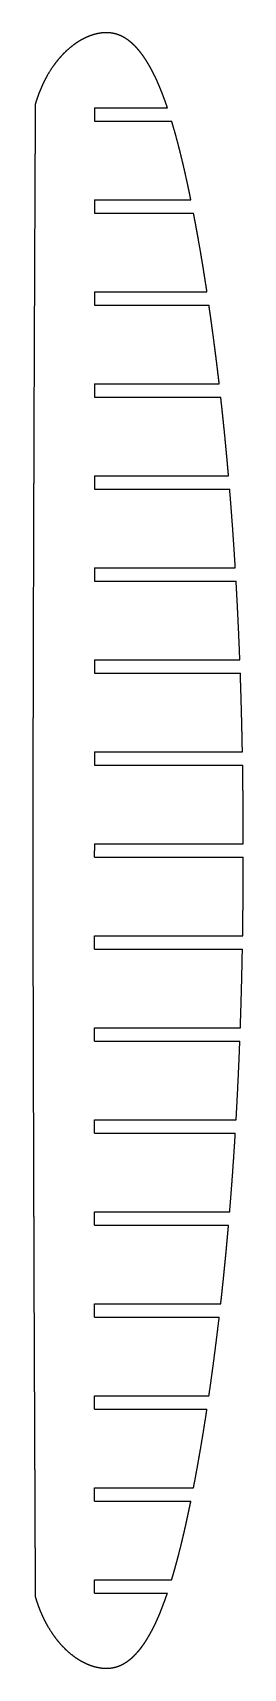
# Model space of a CAD drawing. Header units: metres. Extents: x 16 to 75, y -231 to 231.
import ezdxf

# ---------------------------------------------------------------- set-up
doc = ezdxf.new("R2010")
doc.units = ezdxf.units.M

msp = doc.modelspace()

# ---------------------------------------------------------------- linework, layer by layer
for p, q in [((32.95, 209.9, 1523), (53.61, 209.9, 1523)), ((32.95, 206.1, 1523), (54.82, 206.1, 1523)), ((32.95, 183.9, 1523), (60.24, 183.9, 1523)), ((32.95, 180.1, 1523), (60.99, 180.1, 1523)), ((32.95, 157.9, 1523), (64.79, 157.9, 1523)), ((32.95, 154.1, 1523), (65.36, 154.1, 1523)), ((32.95, 131.9, 1523), (68.26, 131.9, 1523)), ((32.95, 128.1, 1523), (68.69, 128.1, 1523)), ((32.95, 105.9, 1523), (70.9, 105.9, 1523)), ((32.95, 102.1, 1523), (71.22, 102.1, 1523)), ((32.95, 79.9, 1523), (72.81, 79.9, 1523)), ((32.95, 76.1, 1523), (73.03, 76.1, 1523)), ((32.95, 53.9, 1523), (74.09, 53.9, 1523)), ((32.95, 50.1, 1523), (74.23, 50.1, 1523)), ((32.95, 27.9, 1523), (74.82, 27.9, 1523)), ((32.95, 24.1, 1523), (74.89, 24.1, 1523)), ((32.95, 1.9, 1523), (75.07, 1.9, 1523)), ((32.95, -1.9, 1523), (75.07, -1.9, 1523)), ((32.95, -24.1, 1523), (74.89, -24.1, 1523)), ((32.95, -27.9, 1523), (74.82, -27.9, 1523)), ((32.95, -50.1, 1523), (74.23, -50.1, 1523)), ((32.95, -53.9, 1523), (74.09, -53.9, 1523)), ((32.95, -76.1, 1523), (73.04, -76.1, 1523)), ((32.95, -79.9, 1523), (72.81, -79.9, 1523)), ((32.95, -102.1, 1523), (71.22, -102.1, 1523)), ((32.95, -105.9, 1523), (70.9, -105.9, 1523)), ((32.95, -128.1, 1523), (68.69, -128.1, 1523)), ((32.95, -131.9, 1523), (68.26, -131.9, 1523)), ((32.95, -154.1, 1523), (65.35, -154.1, 1523)), ((32.95, -157.9, 1523), (64.79, -157.9, 1523)), ((32.95, -180.1, 1523), (60.99, -180.1, 1523)), ((32.95, -183.9, 1523), (60.23, -183.9, 1523)), ((32.95, -206.1, 1523), (54.81, -206.1, 1523)), ((32.95, -209.9, 1523), (53.59, -209.9, 1523))]:
    msp.add_line(p, q)
for points, knots in [([(53.61, 209.9, 1523), (53.58, 209.97, 1523), (53.56, 210.03, 1523), (53.54, 210.1, 1523), (53.51, 210.17, 1523), (53.49, 210.23, 1523), (53.47, 210.3, 1523), (53.45, 210.37, 1523), (53.07, 211.46, 1523), (52.71, 212.48, 1523), (52.33, 213.5, 1523), (51.94, 214.51, 1523), (51.53, 215.52, 1523), (51.11, 216.52, 1523), (50.66, 217.51, 1523), (49.89, 219.15, 1523), (49.57, 219.8, 1523), (49.24, 220.44, 1523), (48.9, 221.08, 1523), (48.55, 221.71, 1523), (48.18, 222.34, 1523), (47.8, 222.96, 1523), (47.09, 224.05, 1523), (46.76, 224.52, 1523), (46.43, 224.99, 1523), (46.08, 225.45, 1523), (45.72, 225.9, 1523), (45.35, 226.34, 1523), (44.97, 226.77, 1523), (44.18, 227.59, 1523), (43.78, 227.98, 1523), (43.36, 228.36, 1523), (42.93, 228.71, 1523), (42.48, 229.05, 1523), (42.01, 229.37, 1523), (41.53, 229.66, 1523), (40.72, 230.09, 1523), (40.39, 230.25, 1523), (40.06, 230.39, 1523), (39.73, 230.52, 1523), (39.39, 230.64, 1523), (39.04, 230.74, 1523), (38.69, 230.83, 1523), (37.9, 230.99, 1523), (37.46, 231.06, 1523), (37.02, 231.1, 1523), (36.58, 231.12, 1523), (36.13, 231.12, 1523), (35.69, 231.1, 1523), (35.25, 231.06, 1523), (34.68, 230.98, 1523), (34.56, 230.96, 1523), (34.43, 230.94, 1523), (34.3, 230.92, 1523), (34.18, 230.9, 1523), (34.05, 230.88, 1523), (33.93, 230.85, 1523), (33.57, 230.77, 1523), (33.34, 230.72, 1523), (33.11, 230.66, 1523), (32.88, 230.59, 1523), (32.65, 230.53, 1523), (32.42, 230.45, 1523), (32.2, 230.38, 1523), (31.19, 230.02, 1523), (30.41, 229.7, 1523), (29.66, 229.33, 1523), (28.93, 228.93, 1523), (28.21, 228.49, 1523), (27.52, 228.02, 1523), (26.85, 227.51, 1523), (25.34, 226.28, 1523), (24.51, 225.52, 1523), (23.72, 224.72, 1523), (22.97, 223.88, 1523), (22.26, 223.01, 1523), (21.59, 222.11, 1523), (20.96, 221.19, 1523), (19.68, 219.15, 1523), (19.05, 218.03, 1523), (18.47, 216.88, 1523), (17.93, 215.71, 1523), (17.44, 214.52, 1523), (16.99, 213.31, 1523), (16.59, 212.09, 1523), (16.23, 210.86, 1523)], [0, 0, 0, 0, 0, 0, 0, 0, 0, 0.009441, 0.009441, 0.009441, 0.009441, 0.009441, 0.009441, 0.009441, 0.156256, 0.156256, 0.156256, 0.156256, 0.156256, 0.156256, 0.156256, 0.254282, 0.254282, 0.254282, 0.254282, 0.254282, 0.254282, 0.254282, 0.332204, 0.332204, 0.332204, 0.332204, 0.332204, 0.332204, 0.332204, 0.408082, 0.408082, 0.408082, 0.408082, 0.408082, 0.408082, 0.408082, 0.456809, 0.456809, 0.456809, 0.456809, 0.456809, 0.456809, 0.456809, 0.516857, 0.516857, 0.516857, 0.516857, 0.516857, 0.516857, 0.516857, 0.534014, 0.534014, 0.534014, 0.534014, 0.534014, 0.534014, 0.534014, 0.565878, 0.565878, 0.565878, 0.565878, 0.565878, 0.565878, 0.565878, 0.677856, 0.677856, 0.677856, 0.677856, 0.677856, 0.677856, 0.677856, 0.827892, 0.827892, 0.827892, 0.827892, 0.827892, 0.827892, 0.827892, 1, 1, 1, 1, 1, 1, 1, 1, 1]), ([(16.23, 210.86, 1523), (16.23, 210.86, 1523), (16.23, 210.86, 1523), (16.23, 210.86, 1523), (16.23, 210.86, 1523), (16.23, 210.85, 1523), (16.23, 210.85, 1523), (16.23, 210.85, 1523), (16.23, 210.83, 1523), (16.23, 210.82, 1523), (16.23, 210.81, 1523), (16.23, 210.79, 1523), (16.23, 210.77, 1523), (16.23, 210.75, 1523), (16.23, 210.74, 1523), (16.23, 210.69, 1523), (16.23, 210.66, 1523), (16.23, 210.63, 1523), (16.23, 210.6, 1523), (16.23, 210.55, 1523), (16.22, 210.51, 1523), (16.22, 210.46, 1523), (16.22, 210.35, 1523), (16.22, 210.29, 1523), (16.22, 210.22, 1523), (16.22, 210.15, 1523), (16.22, 210.07, 1523), (16.22, 209.99, 1523), (16.22, 209.9, 1523), (16.22, 209.66, 1523), (16.22, 209.51, 1523), (16.22, 209.36, 1523), (16.22, 209.21, 1523), (16.22, 209.06, 1523), (16.22, 208.91, 1523), (16.22, 208.76, 1523), (16.22, 208.36, 1523), (16.21, 208.11, 1523), (16.21, 207.86, 1523), (16.21, 207.61, 1523), (16.21, 207.36, 1523), (16.21, 207.1, 1523), (16.21, 206.85, 1523), (16.2, 206.08, 1523), (16.2, 205.55, 1523), (16.2, 205.03, 1523), (16.2, 204.51, 1523), (16.2, 203.98, 1523), (16.19, 203.46, 1523), (16.19, 202.93, 1523), (16.18, 201.38, 1523), (16.18, 200.34, 1523), (16.17, 199.31, 1523), (16.17, 198.28, 1523), (16.16, 197.24, 1523), (16.16, 196.21, 1523), (16.15, 195.18, 1523), (16.15, 193.47, 1523), (16.14, 192.8, 1523), (16.14, 192.13, 1523), (16.14, 191.46, 1523), (16.13, 190.79, 1523), (16.13, 190.12, 1523), (16.13, 189.45, 1523), (16.12, 188.04, 1523), (16.12, 187.3, 1523), (16.12, 186.54, 1523), (16.11, 185.76, 1523), (16.11, 184.97, 1523), (16.1, 184.16, 1523), (16.1, 183.34, 1523), (16.09, 179.87, 1523), (16.07, 177.24, 1523), (16.06, 174.6, 1523), (16.05, 171.97, 1523), (16.04, 169.33, 1523), (16.03, 166.7, 1523), (16.02, 164.06, 1523), (15.99, 157.46, 1523), (15.97, 153.5, 1523), (15.95, 149.53, 1523), (15.94, 145.57, 1523), (15.92, 141.6, 1523), (15.91, 137.64, 1523), (15.89, 133.68, 1523), (15.86, 126.68, 1523), (15.85, 123.65, 1523), (15.84, 120.62, 1523), (15.83, 117.59, 1523), (15.82, 114.56, 1523), (15.81, 111.53, 1523), (15.8, 108.5, 1523), (15.77, 99.39, 1523), (15.75, 93.31, 1523), (15.73, 87.22, 1523), (15.71, 81.14, 1523), (15.69, 75.06, 1523), (15.67, 68.97, 1523), (15.66, 62.89, 1523), (15.63, 53.77, 1523), (15.63, 50.72, 1523), (15.62, 47.68, 1523), (15.61, 44.63, 1523), (15.6, 41.59, 1523), (15.6, 38.55, 1523), (15.59, 35.5, 1523), (15.58, 30.76, 1523), (15.57, 29.07, 1523), (15.57, 27.37, 1523), (15.57, 25.68, 1523), (15.56, 23.98, 1523), (15.56, 22.29, 1523), (15.55, 20.59, 1523), (15.55, 18.23, 1523), (15.55, 17.59, 1523), (15.55, 16.96, 1523), (15.54, 16.35, 1523), (15.54, 15.75, 1523), (15.54, 15.18, 1523), (15.54, 14.61, 1523), (15.54, 13.54, 1523), (15.54, 13.01, 1523), (15.54, 12.49, 1523), (15.53, 11.96, 1523), (15.53, 11.43, 1523), (15.53, 10.91, 1523), (15.53, 10.38, 1523), (15.53, 9.24, 1523), (15.53, 8.63, 1523), (15.52, 8.02, 1523), (15.52, 7.41, 1523), (15.52, 6.8, 1523), (15.52, 6.19, 1523), (15.52, 5.58, 1523), (15.52, 4.66, 1523), (15.52, 4.35, 1523), (15.52, 4.04, 1523), (15.52, 3.73, 1523), (15.51, 3.41, 1523), (15.51, 3.1, 1523), (15.51, 2.79, 1523), (15.51, 2.31, 1523), (15.51, 2.15, 1523), (15.51, 1.99, 1523), (15.51, 1.85, 1523), (15.51, 1.71, 1523), (15.51, 1.58, 1523), (15.51, 1.46, 1523), (15.51, 1.23, 1523), (15.51, 1.12, 1523), (15.51, 1.03, 1523), (15.51, 0.93, 1523), (15.51, 0.85, 1523), (15.51, 0.77, 1523), (15.51, 0.69, 1523), (15.51, 0.56, 1523), (15.51, 0.49, 1523), (15.51, 0.44, 1523), (15.51, 0.38, 1523), (15.51, 0.34, 1523), (15.51, 0.29, 1523), (15.51, 0.26, 1523), (15.51, 0.2, 1523), (15.51, 0.17, 1523), (15.51, 0.15, 1523), (15.51, 0.12, 1523), (15.51, 0.1, 1523), (15.51, 0.08, 1523), (15.51, 0.06, 1523), (15.51, 0.03, 1523), (15.51, 0.02, 1523), (15.51, 0.01, 1523), (15.51, 0.01, 1523), (15.51, 0, 1523), (15.51, 0, 1523), (15.51, 0, 1523), (15.51, 0, 1523), (15.51, 0, 1523), (15.51, 0, 1523), (15.51, 0, 1523), (15.51, 0, 1523), (15.51, 0, 1523), (15.51, -0.01, 1523), (15.51, -0.02, 1523), (15.51, -0.04, 1523), (15.51, -0.05, 1523), (15.51, -0.07, 1523), (15.51, -0.08, 1523), (15.51, -0.1, 1523), (15.51, -0.12, 1523), (15.51, -0.15, 1523), (15.51, -0.17, 1523), (15.51, -0.19, 1523), (15.51, -0.2, 1523), (15.51, -0.22, 1523), (15.51, -0.25, 1523), (15.51, -0.27, 1523), (15.51, -0.32, 1523), (15.51, -0.34, 1523), (15.51, -0.37, 1523), (15.51, -0.4, 1523), (15.51, -0.43, 1523), (15.51, -0.46, 1523), (15.51, -0.49, 1523), (15.51, -0.59, 1523), (15.51, -0.65, 1523), (15.51, -0.71, 1523), (15.51, -0.78, 1523), (15.51, -0.86, 1523), (15.51, -0.94, 1523), (15.51, -1.03, 1523), (15.51, -1.22, 1523), (15.51, -1.33, 1523), (15.51, -1.44, 1523), (15.51, -1.56, 1523), (15.51, -1.69, 1523), (15.51, -1.83, 1523), (15.51, -1.98, 1523), (15.51, -2.4, 1523), (15.51, -2.66, 1523), (15.51, -2.93, 1523), (15.51, -3.19, 1523), (15.51, -3.46, 1523), (15.52, -3.72, 1523), (15.52, -3.99, 1523), (15.52, -4.78, 1523), (15.52, -5.3, 1523), (15.52, -5.82, 1523), (15.52, -6.35, 1523), (15.52, -6.87, 1523), (15.52, -7.39, 1523), (15.52, -7.92, 1523), (15.53, -9.47, 1523), (15.53, -10.5, 1523), (15.53, -11.54, 1523), (15.54, -12.57, 1523), (15.54, -13.6, 1523), (15.54, -14.63, 1523), (15.54, -15.66, 1523), (15.55, -17.37, 1523), (15.55, -18.04, 1523), (15.55, -18.71, 1523), (15.55, -19.38, 1523), (15.55, -20.05, 1523), (15.55, -20.72, 1523), (15.56, -21.39, 1523), (15.56, -22.79, 1523), (15.56, -23.54, 1523), (15.56, -24.3, 1523), (15.56, -25.07, 1523), (15.57, -25.86, 1523), (15.57, -26.67, 1523), (15.57, -27.49, 1523), (15.58, -30.96, 1523), (15.58, -33.59, 1523), (15.59, -36.22, 1523), (15.6, -38.85, 1523), (15.6, -41.49, 1523), (15.61, -44.12, 1523), (15.62, -46.75, 1523), (15.63, -53.35, 1523), (15.64, -57.31, 1523), (15.65, -61.27, 1523), (15.66, -65.24, 1523), (15.67, -69.2, 1523), (15.69, -73.16, 1523), (15.7, -77.12, 1523), (15.72, -84.11, 1523), (15.73, -87.14, 1523), (15.74, -90.17, 1523), (15.75, -93.2, 1523), (15.76, -96.23, 1523), (15.77, -99.26, 1523), (15.78, -102.29, 1523), (15.81, -111.4, 1523), (15.83, -117.49, 1523), (15.85, -123.57, 1523), (15.87, -129.66, 1523), (15.9, -135.74, 1523), (15.92, -141.83, 1523), (15.95, -147.91, 1523), (15.99, -157.04, 1523), (16, -160.09, 1523), (16.01, -163.14, 1523), (16.02, -166.18, 1523), (16.04, -169.23, 1523), (16.05, -172.28, 1523), (16.07, -175.32, 1523), (16.09, -180.07, 1523), (16.09, -181.76, 1523), (16.1, -183.46, 1523), (16.11, -185.16, 1523), (16.12, -186.85, 1523), (16.12, -188.55, 1523), (16.13, -190.24, 1523), (16.14, -192.61, 1523), (16.15, -193.25, 1523), (16.15, -193.88, 1523), (16.15, -194.49, 1523), (16.15, -195.09, 1523), (16.16, -195.67, 1523), (16.16, -196.23, 1523), (16.16, -197.3, 1523), (16.17, -197.83, 1523), (16.17, -198.36, 1523), (16.17, -198.89, 1523), (16.17, -199.41, 1523), (16.18, -199.94, 1523), (16.18, -200.47, 1523), (16.18, -201.61, 1523), (16.19, -202.22, 1523), (16.19, -202.83, 1523), (16.19, -203.44, 1523), (16.2, -204.05, 1523), (16.2, -204.66, 1523), (16.2, -205.27, 1523), (16.21, -206.19, 1523), (16.21, -206.5, 1523), (16.21, -206.81, 1523), (16.21, -207.13, 1523), (16.21, -207.44, 1523), (16.21, -207.75, 1523), (16.21, -208.06, 1523), (16.22, -208.55, 1523), (16.22, -208.71, 1523), (16.22, -208.86, 1523), (16.22, -209.01, 1523), (16.22, -209.15, 1523), (16.22, -209.27, 1523), (16.22, -209.4, 1523), (16.22, -209.62, 1523), (16.22, -209.73, 1523), (16.22, -209.83, 1523), (16.22, -209.92, 1523), (16.22, -210.01, 1523), (16.22, -210.09, 1523), (16.22, -210.16, 1523), (16.22, -210.3, 1523), (16.22, -210.36, 1523), (16.22, -210.42, 1523), (16.22, -210.47, 1523), (16.22, -210.52, 1523), (16.23, -210.56, 1523), (16.23, -210.6, 1523), (16.23, -210.66, 1523), (16.23, -210.69, 1523), (16.23, -210.71, 1523), (16.23, -210.73, 1523), (16.23, -210.76, 1523), (16.23, -210.78, 1523), (16.23, -210.8, 1523), (16.23, -210.83, 1523), (16.23, -210.83, 1523), (16.23, -210.84, 1523), (16.23, -210.84, 1523), (16.23, -210.85, 1523), (16.23, -210.85, 1523), (16.23, -210.85, 1523), (16.23, -210.86, 1523), (16.23, -210.86, 1523), (16.23, -210.86, 1523), (16.23, -210.86, 1523), (16.23, -210.86, 1523), (16.23, -210.86, 1523), (16.23, -210.86, 1523), (16.23, -210.86, 1523)], [0, 0, 0, 0, 0, 0, 0, 0, 0, 0.001491, 0.001491, 0.001491, 0.001491, 0.001491, 0.001491, 0.001491, 0.003035, 0.003035, 0.003035, 0.003035, 0.003035, 0.003035, 0.003035, 0.005119, 0.005119, 0.005119, 0.005119, 0.005119, 0.005119, 0.005119, 0.007203, 0.007203, 0.007203, 0.007203, 0.007203, 0.007203, 0.007203, 0.010387, 0.010387, 0.010387, 0.010387, 0.010387, 0.010387, 0.010387, 0.015775, 0.015775, 0.015775, 0.015775, 0.015775, 0.015775, 0.015775, 0.026967, 0.026967, 0.026967, 0.026967, 0.026967, 0.026967, 0.026967, 0.049025, 0.049025, 0.049025, 0.049025, 0.049025, 0.049025, 0.049025, 0.063358, 0.063358, 0.063358, 0.063358, 0.063358, 0.063358, 0.063358, 0.078927, 0.078927, 0.078927, 0.078927, 0.078927, 0.078927, 0.078927, 0.128045, 0.128045, 0.128045, 0.128045, 0.128045, 0.128045, 0.128045, 0.201928, 0.201928, 0.201928, 0.201928, 0.201928, 0.201928, 0.201928, 0.2584, 0.2584, 0.2584, 0.2584, 0.2584, 0.2584, 0.2584, 0.37177, 0.37177, 0.37177, 0.37177, 0.37177, 0.37177, 0.37177, 0.428502, 0.428502, 0.428502, 0.428502, 0.428502, 0.428502, 0.428502, 0.460095, 0.460095, 0.460095, 0.460095, 0.460095, 0.460095, 0.460095, 0.472459, 0.472459, 0.472459, 0.472459, 0.472459, 0.472459, 0.472459, 0.484408, 0.484408, 0.484408, 0.484408, 0.484408, 0.484408, 0.484408, 0.498234, 0.498234, 0.498234, 0.498234, 0.498234, 0.498234, 0.498234, 0.505311, 0.505311, 0.505311, 0.505311, 0.505311, 0.505311, 0.505311, 0.509206, 0.509206, 0.509206, 0.509206, 0.509206, 0.509206, 0.509206, 0.513101, 0.513101, 0.513101, 0.513101, 0.513101, 0.513101, 0.513101, 0.516996, 0.516996, 0.516996, 0.516996, 0.516996, 0.516996, 0.516996, 0.519878, 0.519878, 0.519878, 0.519878, 0.519878, 0.519878, 0.519878, 0.521498, 0.521498, 0.521498, 0.521498, 0.521498, 0.521498, 0.521498, 0.523037, 0.523037, 0.523037, 0.523037, 0.523037, 0.523037, 0.523037, 0.525271, 0.525271, 0.525271, 0.525271, 0.525271, 0.525271, 0.525271, 0.52703, 0.52703, 0.52703, 0.52703, 0.52703, 0.52703, 0.52703, 0.528788, 0.528788, 0.528788, 0.528788, 0.528788, 0.528788, 0.528788, 0.531551, 0.531551, 0.531551, 0.531551, 0.531551, 0.531551, 0.531551, 0.534565, 0.534565, 0.534565, 0.534565, 0.534565, 0.534565, 0.534565, 0.539706, 0.539706, 0.539706, 0.539706, 0.539706, 0.539706, 0.539706, 0.549857, 0.549857, 0.549857, 0.549857, 0.549857, 0.549857, 0.549857, 0.56986, 0.56986, 0.56986, 0.56986, 0.56986, 0.56986, 0.56986, 0.582859, 0.582859, 0.582859, 0.582859, 0.582859, 0.582859, 0.582859, 0.596978, 0.596978, 0.596978, 0.596978, 0.596978, 0.596978, 0.596978, 0.641527, 0.641527, 0.641527, 0.641527, 0.641527, 0.641527, 0.641527, 0.708553, 0.708553, 0.708553, 0.708553, 0.708553, 0.708553, 0.708553, 0.759805, 0.759805, 0.759805, 0.759805, 0.759805, 0.759805, 0.759805, 0.862749, 0.862749, 0.862749, 0.862749, 0.862749, 0.862749, 0.862749, 0.914287, 0.914287, 0.914287, 0.914287, 0.914287, 0.914287, 0.914287, 0.942991, 0.942991, 0.942991, 0.942991, 0.942991, 0.942991, 0.942991, 0.954225, 0.954225, 0.954225, 0.954225, 0.954225, 0.954225, 0.954225, 0.965082, 0.965082, 0.965082, 0.965082, 0.965082, 0.965082, 0.965082, 0.977644, 0.977644, 0.977644, 0.977644, 0.977644, 0.977644, 0.977644, 0.984074, 0.984074, 0.984074, 0.984074, 0.984074, 0.984074, 0.984074, 0.987613, 0.987613, 0.987613, 0.987613, 0.987613, 0.987613, 0.987613, 0.991152, 0.991152, 0.991152, 0.991152, 0.991152, 0.991152, 0.991152, 0.994691, 0.994691, 0.994691, 0.994691, 0.994691, 0.994691, 0.994691, 0.99731, 0.99731, 0.99731, 0.99731, 0.99731, 0.99731, 0.99731, 0.998348, 0.998348, 0.998348, 0.998348, 0.998348, 0.998348, 0.998348, 1, 1, 1, 1, 1, 1, 1, 1, 1]), ([(60.24, 183.9, 1523), (60.12, 184.49, 1523), (60, 185.07, 1523), (59.88, 185.66, 1523), (59.76, 186.25, 1523), (59.63, 186.83, 1523), (59.51, 187.42, 1523), (59.38, 188, 1523), (58.85, 190.44, 1523), (58.44, 192.29, 1523), (58.01, 194.14, 1523), (57.57, 195.99, 1523), (57.11, 197.83, 1523), (56.64, 199.67, 1523), (56.14, 201.5, 1523), (55.53, 203.69, 1523), (55.42, 204.04, 1523), (55.32, 204.39, 1523), (55.22, 204.74, 1523), (55.12, 205.08, 1523), (55.02, 205.42, 1523), (54.92, 205.76, 1523), (54.82, 206.1, 1523)], [0, 0, 0, 0, 0, 0, 0, 0, 0, 0.20879, 0.20879, 0.20879, 0.20879, 0.20879, 0.20879, 0.20879, 0.870948, 0.870948, 0.870948, 0.870948, 0.870948, 0.870948, 0.870948, 1, 1, 1, 1, 1, 1, 1, 1, 1]), ([(64.79, 157.9, 1523), (64.54, 159.56, 1523), (64.28, 161.22, 1523), (64.02, 162.88, 1523), (63.76, 164.53, 1523), (63.49, 166.19, 1523), (63.21, 167.84, 1523), (62.93, 169.5, 1523), (62.44, 172.27, 1523), (62.24, 173.39, 1523), (62.04, 174.51, 1523), (61.84, 175.63, 1523), (61.63, 176.75, 1523), (61.42, 177.87, 1523), (61.21, 178.98, 1523), (60.99, 180.1, 1523)], [0, 0, 0, 0, 0, 0, 0, 0, 0, 0.596056, 0.596056, 0.596056, 0.596056, 0.596056, 0.596056, 0.596056, 1, 1, 1, 1, 1, 1, 1, 1, 1]), ([(68.26, 131.9, 1523), (68.07, 133.52, 1523), (67.88, 135.14, 1523), (67.68, 136.75, 1523), (67.48, 138.37, 1523), (67.28, 139.99, 1523), (67.07, 141.61, 1523), (66.86, 143.22, 1523), (66.49, 146, 1523), (66.33, 147.15, 1523), (66.18, 148.31, 1523), (66.02, 149.47, 1523), (65.85, 150.63, 1523), (65.69, 151.79, 1523), (65.52, 152.94, 1523), (65.36, 154.1, 1523)], [0, 0, 0, 0, 0, 0, 0, 0, 0, 0.582284, 0.582284, 0.582284, 0.582284, 0.582284, 0.582284, 0.582284, 1, 1, 1, 1, 1, 1, 1, 1, 1]), ([(70.9, 105.9, 1523), (70.86, 106.34, 1523), (70.82, 106.78, 1523), (70.78, 107.22, 1523), (70.74, 107.66, 1523), (70.7, 108.1, 1523), (70.66, 108.54, 1523), (70.62, 108.97, 1523), (70.49, 110.44, 1523), (70.4, 111.46, 1523), (70.3, 112.48, 1523), (70.21, 113.5, 1523), (70.11, 114.52, 1523), (70.01, 115.54, 1523), (69.91, 116.56, 1523), (69.68, 118.89, 1523), (69.54, 120.21, 1523), (69.41, 121.52, 1523), (69.27, 122.84, 1523), (69.13, 124.15, 1523), (68.98, 125.47, 1523), (68.84, 126.79, 1523), (68.69, 128.1, 1523)], [0, 0, 0, 0, 0, 0, 0, 0, 0, 0.157664, 0.157664, 0.157664, 0.157664, 0.157664, 0.157664, 0.157664, 0.524792, 0.524792, 0.524792, 0.524792, 0.524792, 0.524792, 0.524792, 1, 1, 1, 1, 1, 1, 1, 1, 1]), ([(74.82, 27.9, 1523), (74.78, 29.9, 1523), (74.74, 31.89, 1523), (74.7, 33.89, 1523), (74.65, 35.89, 1523), (74.6, 37.88, 1523), (74.55, 39.88, 1523), (74.49, 41.88, 1523), (74.41, 44.65, 1523), (74.39, 45.43, 1523), (74.36, 46.21, 1523), (74.34, 46.99, 1523), (74.31, 47.76, 1523), (74.28, 48.54, 1523), (74.26, 49.32, 1523), (74.23, 50.1, 1523)], [0, 0, 0, 0, 0, 0, 0, 0, 0, 0.719403, 0.719403, 0.719403, 0.719403, 0.719403, 0.719403, 0.719403, 1, 1, 1, 1, 1, 1, 1, 1, 1]), ([(68.69, -128.1, 1523), (68.85, -126.71, 1523), (69, -125.32, 1523), (69.15, -123.93, 1523), (69.3, -122.54, 1523), (69.44, -121.15, 1523), (69.59, -119.76, 1523), (69.73, -118.37, 1523), (69.94, -116.19, 1523), (70.02, -115.39, 1523), (70.1, -114.6, 1523), (70.18, -113.81, 1523), (70.25, -113.01, 1523), (70.33, -112.22, 1523), (70.4, -111.43, 1523), (70.53, -110.04, 1523), (70.58, -109.45, 1523), (70.64, -108.86, 1523), (70.69, -108.27, 1523), (70.74, -107.68, 1523), (70.79, -107.08, 1523), (70.85, -106.49, 1523), (70.9, -105.9, 1523)], [0, 0, 0, 0, 0, 0, 0, 0, 0, 0.501229, 0.501229, 0.501229, 0.501229, 0.501229, 0.501229, 0.501229, 0.786938, 0.786938, 0.786938, 0.786938, 0.786938, 0.786938, 0.786938, 1, 1, 1, 1, 1, 1, 1, 1, 1]), ([(65.35, -154.1, 1523), (65.36, -154.07, 1523), (65.36, -154.04, 1523), (65.36, -154.02, 1523), (65.37, -153.99, 1523), (65.37, -153.96, 1523), (65.38, -153.93, 1523), (65.38, -153.91, 1523), (65.78, -151.14, 1523), (66.17, -148.39, 1523), (66.54, -145.65, 1523), (66.91, -142.9, 1523), (67.26, -140.15, 1523), (67.6, -137.4, 1523), (67.93, -134.65, 1523), (68.26, -131.9, 1523)], [0, 0, 0, 0, 0, 0, 0, 0, 0, 0.010001, 0.010001, 0.010001, 0.010001, 0.010001, 0.010001, 0.010001, 1, 1, 1, 1, 1, 1, 1, 1, 1]), ([(60.99, -180.1, 1523), (61.04, -179.8, 1523), (61.1, -179.5, 1523), (61.16, -179.19, 1523), (61.22, -178.89, 1523), (61.28, -178.59, 1523), (61.33, -178.29, 1523), (61.39, -177.99, 1523), (61.91, -175.22, 1523), (62.36, -172.75, 1523), (62.79, -170.28, 1523), (63.22, -167.81, 1523), (63.63, -165.33, 1523), (64.02, -162.86, 1523), (64.41, -160.38, 1523), (64.79, -157.9, 1523)], [0, 0, 0, 0, 0, 0, 0, 0, 0, 0.109229, 0.109229, 0.109229, 0.109229, 0.109229, 0.109229, 0.109229, 1, 1, 1, 1, 1, 1, 1, 1, 1]), ([(54.81, -206.1, 1523), (55.11, -205.09, 1523), (55.41, -204.07, 1523), (55.7, -203.05, 1523), (55.98, -202.03, 1523), (56.26, -201.01, 1523), (56.53, -199.98, 1523), (56.8, -198.96, 1523), (57.5, -196.19, 1523), (57.93, -194.44, 1523), (58.34, -192.69, 1523), (58.74, -190.94, 1523), (59.13, -189.18, 1523), (59.5, -187.42, 1523), (59.87, -185.66, 1523), (60.23, -183.9, 1523)], [0, 0, 0, 0, 0, 0, 0, 0, 0, 0.370678, 0.370678, 0.370678, 0.370678, 0.370678, 0.370678, 0.370678, 1, 1, 1, 1, 1, 1, 1, 1, 1]), ([(16.23, -210.86, 1523), (16.58, -212.07, 1523), (16.98, -213.28, 1523), (17.42, -214.47, 1523), (17.9, -215.64, 1523), (18.43, -216.8, 1523), (19, -217.93, 1523), (19.62, -219.04, 1523), (20.88, -221.07, 1523), (21.51, -222, 1523), (22.18, -222.91, 1523), (22.89, -223.78, 1523), (23.63, -224.62, 1523), (24.42, -225.43, 1523), (25.24, -226.19, 1523), (26.82, -227.5, 1523), (27.56, -228.05, 1523), (28.33, -228.57, 1523), (29.12, -229.05, 1523), (29.94, -229.49, 1523), (30.78, -229.88, 1523), (31.65, -230.21, 1523), (32.7, -230.54, 1523), (32.86, -230.59, 1523), (33.03, -230.63, 1523), (33.19, -230.68, 1523), (33.36, -230.72, 1523), (33.53, -230.76, 1523), (33.7, -230.8, 1523), (34.42, -230.96, 1523), (34.99, -231.05, 1523), (35.55, -231.11, 1523), (36.13, -231.14, 1523), (36.7, -231.13, 1523), (37.27, -231.09, 1523), (37.84, -231.01, 1523), (38.92, -230.78, 1523), (39.43, -230.63, 1523), (39.94, -230.46, 1523), (40.43, -230.25, 1523), (40.91, -230.01, 1523), (41.38, -229.75, 1523), (41.83, -229.47, 1523), (42.62, -228.92, 1523), (42.95, -228.67, 1523), (43.28, -228.41, 1523), (43.6, -228.13, 1523), (43.91, -227.85, 1523), (44.21, -227.55, 1523), (44.5, -227.25, 1523), (45.3, -226.4, 1523), (45.78, -225.83, 1523), (46.24, -225.24, 1523), (46.68, -224.64, 1523), (47.11, -224.03, 1523), (47.51, -223.4, 1523), (47.9, -222.77, 1523), (48.78, -221.27, 1523), (49.26, -220.41, 1523), (49.71, -219.53, 1523), (50.14, -218.64, 1523), (50.56, -217.74, 1523), (50.96, -216.84, 1523), (51.34, -215.93, 1523), (51.87, -214.61, 1523), (52.03, -214.21, 1523), (52.19, -213.79, 1523), (52.35, -213.37, 1523), (52.51, -212.95, 1523), (52.67, -212.52, 1523), (52.83, -212.08, 1523), (53.07, -211.41, 1523), (53.15, -211.2, 1523), (53.22, -210.98, 1523), (53.3, -210.77, 1523), (53.37, -210.55, 1523), (53.45, -210.33, 1523), (53.52, -210.12, 1523), (53.59, -209.9, 1523)], [0, 0, 0, 0, 0, 0, 0, 0, 0, 0.0200665, 0.0200665, 0.0200665, 0.0200665, 0.0200665, 0.0200665, 0.0200665, 0.0378444, 0.0378444, 0.0378444, 0.0378444, 0.0378444, 0.0378444, 0.0378444, 0.0524916, 0.0524916, 0.0524916, 0.0524916, 0.0524916, 0.0524916, 0.0524916, 0.0552173, 0.0552173, 0.0552173, 0.0552173, 0.0552173, 0.0552173, 0.0552173, 0.0642517, 0.0642517, 0.0642517, 0.0642517, 0.0642517, 0.0642517, 0.0642517, 0.0727, 0.0727, 0.0727, 0.0727, 0.0727, 0.0727, 0.0727, 0.0793522, 0.0793522, 0.0793522, 0.0793522, 0.0793522, 0.0793522, 0.0793522, 0.0911481, 0.0911481, 0.0911481, 0.0911481, 0.0911481, 0.0911481, 0.0911481, 0.10678, 0.10678, 0.10678, 0.10678, 0.10678, 0.10678, 0.10678, 0.1135828, 0.1135828, 0.1135828, 0.1135828, 0.1135828, 0.1135828, 0.1135828, 0.1168576, 0.1168576, 0.1168576, 0.1168576, 0.1168576, 0.1168576, 0.1168576, 0.1168576, 0.1168576])]:
    msp.add_open_spline(points, degree=8, knots=knots)
for points, degree in [([(32.95, 209.9, 1523), (32.95, 206.1, 1523)], 1), ([(32.95, 183.9, 1523), (32.95, 180.1, 1523)], 1), ([(32.95, 157.9, 1523), (32.95, 154.1, 1523)], 1), ([(32.95, 131.9, 1523), (32.95, 128.1, 1523)], 1), ([(32.95, 105.9, 1523), (32.95, 102.1, 1523)], 1), ([(72.81, 79.9, 1523), (72.64, 82.68, 1523), (72.46, 85.45, 1523), (72.28, 88.23, 1523), (72.08, 91, 1523), (71.88, 93.78, 1523), (71.67, 96.55, 1523), (71.45, 99.33, 1523), (71.22, 102.1, 1523)], 8), ([(32.95, 79.9, 1523), (32.95, 76.1, 1523)], 1), ([(74.09, 53.9, 1523), (73.99, 56.68, 1523), (73.87, 59.45, 1523), (73.75, 62.23, 1523), (73.62, 65, 1523), (73.49, 67.78, 1523), (73.34, 70.55, 1523), (73.19, 73.33, 1523), (73.03, 76.1, 1523)], 8), ([(32.95, 53.9, 1523), (32.95, 50.1, 1523)], 1), ([(32.95, 27.9, 1523), (32.95, 24.1, 1523)], 1), ([(75.07, 1.9, 1523), (75.07, 4.68, 1523), (75.06, 7.45, 1523), (75.05, 10.23, 1523), (75.03, 13, 1523), (75, 15.78, 1523), (74.97, 18.55, 1523), (74.93, 21.33, 1523), (74.89, 24.1, 1523)], 8), ([(32.95, 1.9, 1523), (32.95, 0, 1523)], 1), ([(32.95, -1.9, 1523), (32.95, 0, 1523)], 1), ([(74.89, -24.1, 1523), (74.93, -21.33, 1523), (74.97, -18.55, 1523), (75, -15.78, 1523), (75.03, -13, 1523), (75.05, -10.23, 1523), (75.06, -7.45, 1523), (75.07, -4.68, 1523), (75.07, -1.9, 1523)], 8), ([(32.95, -27.9, 1523), (32.95, -24.1, 1523)], 1), ([(74.23, -50.1, 1523), (74.33, -47.33, 1523), (74.42, -44.55, 1523), (74.5, -41.78, 1523), (74.58, -39, 1523), (74.65, -36.23, 1523), (74.71, -33.45, 1523), (74.77, -30.68, 1523), (74.82, -27.9, 1523)], 8), ([(32.95, -53.9, 1523), (32.95, -50.1, 1523)], 1), ([(73.04, -76.1, 1523), (73.2, -73.33, 1523), (73.35, -70.55, 1523), (73.49, -67.78, 1523), (73.63, -65, 1523), (73.75, -62.23, 1523), (73.87, -59.45, 1523), (73.99, -56.68, 1523), (74.09, -53.9, 1523)], 8), ([(32.95, -79.9, 1523), (32.95, -76.1, 1523)], 1), ([(71.22, -102.1, 1523), (71.45, -99.33, 1523), (71.67, -96.55, 1523), (71.88, -93.78, 1523), (72.09, -91, 1523), (72.28, -88.23, 1523), (72.47, -85.45, 1523), (72.64, -82.68, 1523), (72.81, -79.9, 1523)], 8), ([(32.95, -105.9, 1523), (32.95, -102.1, 1523)], 1), ([(32.95, -131.9, 1523), (32.95, -128.1, 1523)], 1), ([(32.95, -157.9, 1523), (32.95, -154.1, 1523)], 1), ([(32.95, -183.9, 1523), (32.95, -180.1, 1523)], 1), ([(32.95, -209.9, 1523), (32.95, -206.1, 1523)], 1)]:
    msp.add_open_spline(points, degree=degree)

doc.saveas('drawing.dxf')
